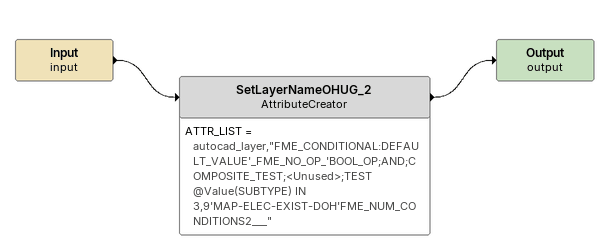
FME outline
Input (input)
    -> SetLayerNameOHUG_2
SetLayerNameOHUG_2: AttributeCreator
    ATTR_LIST = autocad_layer,"FME_CONDITIONAL:DEFAULT_VALUE'_FME_NO_OP_'BOOL_OP;AND;COMPOSITE_TEST;<Unused>;TEST @Value(SUBTYPE) IN 3,9'MAP-ELEC-EXIST-DOH'FME_NUM_CONDITIONS2___"
    -> Output (output)
Output (output)
